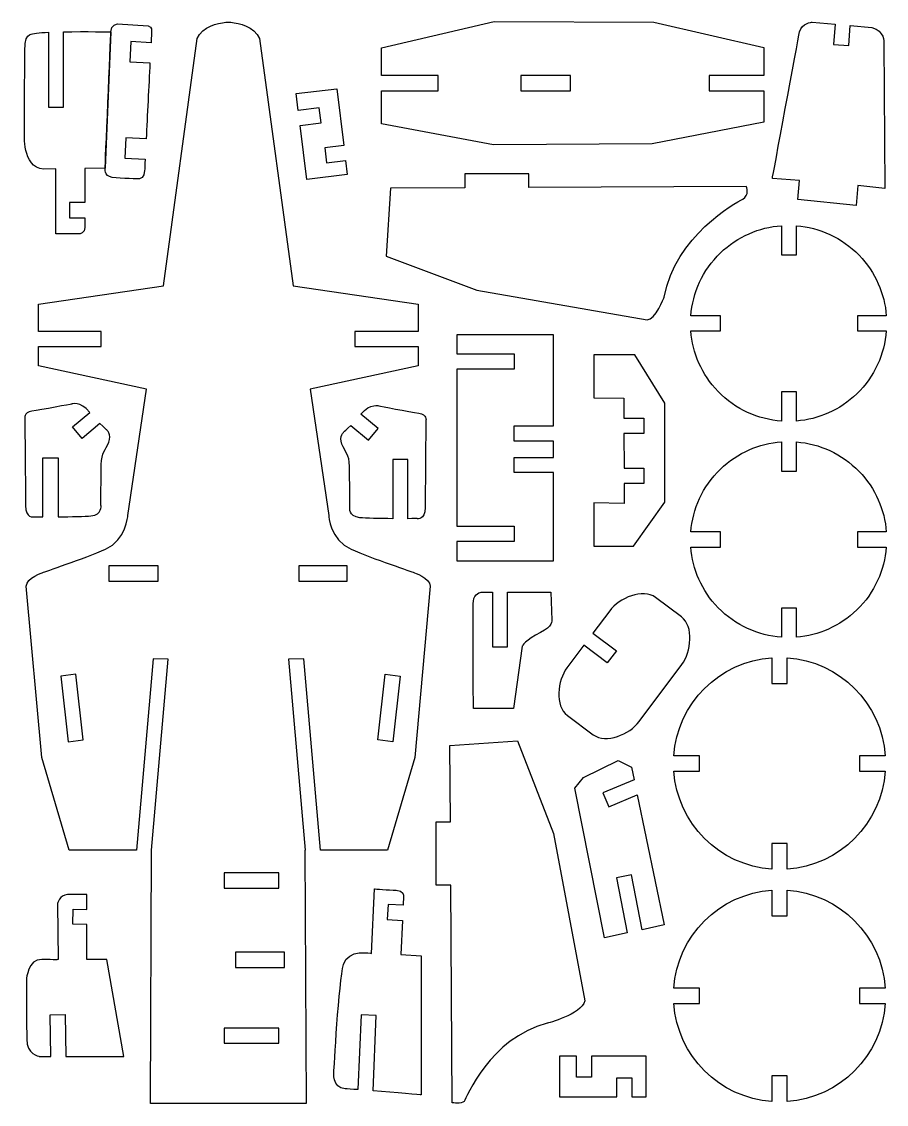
# Model space of a CAD drawing. Extents: x -8.2 to 5.6, y 4.6 to 13.1.
# Drawn here: x -1.09 to 5.64, y 4.67 to 13.09 of the extents above; entities that cross this region are included whole.
import ezdxf

# ---------------------------------------------------------------- set-up
doc = ezdxf.new("R2010")
doc.units = 0
doc.header["$MEASUREMENT"] = 0
doc.layers.add('CAPA_1', color=7, linetype='CONTINUOUS')

msp = doc.modelspace()

# ---------------------------------------------------------------- linework, layer by layer
at = {"layer": 'CAPA_1', "color": 1}
for points, knots in [([(-0.0831, 4.6755), (-0.0831, 4.6755), (0.5013, 4.6755), (0.5013, 4.6755), (0.5013, 4.6755), (0.5013, 4.6755), (0.5419, 4.6755), (0.5419, 4.6755), (0.5419, 4.6755), (0.5419, 4.6755), (1.1263, 4.6755), (1.1263, 4.6755), (1.1263, 4.6755), (1.1263, 4.6755), (1.118, 6.6484), (1.118, 6.6484), (1.118, 6.6484), (1.118, 6.6484), (1.1189, 6.6484), (1.1189, 6.6484), (1.1189, 6.6484), (1.1189, 6.6484), (0.9897, 8.1348), (0.9897, 8.1348), (0.9897, 8.1348), (0.9897, 8.1348), (1.108, 8.1376), (1.108, 8.1376), (1.108, 8.1376), (1.108, 8.1376), (1.2375, 6.6484), (1.2375, 6.6484), (1.2375, 6.6484), (1.2375, 6.6484), (1.7597, 6.6484), (1.7597, 6.6484), (1.7597, 6.6484), (1.7597, 6.6484), (1.9722, 7.3692), (1.9722, 7.3692), (1.9722, 7.3692), (1.9722, 7.3692), (2.093, 8.7025), (2.093, 8.7025), (2.093, 8.7025), (2.0909, 8.765), (1.9638, 8.8088), (1.9638, 8.8088), (1.9638, 8.8088), (1.9638, 8.8088), (1.6409, 8.9171), (1.4763, 8.9901), (1.4763, 8.9901), (1.3117, 9.063), (1.3034, 9.2505), (1.3034, 9.2505), (1.3034, 9.2505), (1.3034, 9.2505), (1.1576, 10.2359), (1.1576, 10.2359), (1.1576, 10.2359), (1.1576, 10.2359), (1.9972, 10.4171), (1.9972, 10.4171), (1.9972, 10.4171), (1.9972, 10.4171), (1.9972, 10.5662), (1.9972, 10.5662), (1.9972, 10.5662), (1.9972, 10.5662), (1.506, 10.5662), (1.506, 10.5662), (1.506, 10.5662), (1.506, 10.5662), (1.506, 10.6843), (1.506, 10.6843), (1.506, 10.6843), (1.506, 10.6843), (1.9972, 10.6843), (1.9972, 10.6843), (1.9972, 10.6843), (1.9972, 10.6843), (1.9972, 10.8963), (1.9972, 10.8963), (1.9972, 10.8963), (1.9972, 10.8963), (1.0263, 11.038), (1.0263, 11.038), (1.0263, 11.038), (1.0263, 11.038), (0.7638, 12.963), (0.7638, 12.963), (0.7638, 12.963), (0.7233, 13.059), (0.6049, 13.0837), (0.5419, 13.09), (0.5419, 13.09), (0.5419, 13.09), (0.5419, 13.0921), (0.5419, 13.0921), (0.5419, 13.0921), (0.5419, 13.0921), (0.5343, 13.0923), (0.5216, 13.0916), (0.5216, 13.0916), (0.5089, 13.0923), (0.5013, 13.0921), (0.5013, 13.0921), (0.5013, 13.0921), (0.5013, 13.0921), (0.5013, 13.09), (0.5013, 13.09), (0.5013, 13.09), (0.4383, 13.0837), (0.3199, 13.059), (0.2794, 12.963), (0.2794, 12.963), (0.2794, 12.963), (0.0169, 11.038), (0.0169, 11.038), (0.0169, 11.038), (0.0169, 11.038), (-0.9539, 10.8963), (-0.9539, 10.8963), (-0.9539, 10.8963), (-0.9539, 10.8963), (-0.9539, 10.6843), (-0.9539, 10.6843), (-0.9539, 10.6843), (-0.9539, 10.6843), (-0.4669, 10.6843), (-0.4669, 10.6843), (-0.4669, 10.6843), (-0.4669, 10.6843), (-0.4669, 10.5662), (-0.4669, 10.5662), (-0.4669, 10.5662), (-0.4669, 10.5662), (-0.9539, 10.5662), (-0.9539, 10.5662), (-0.9539, 10.5662), (-0.9539, 10.5662), (-0.9539, 10.4171), (-0.9539, 10.4171), (-0.9539, 10.4171), (-0.9539, 10.4171), (-0.1143, 10.2359), (-0.1143, 10.2359), (-0.1143, 10.2359), (-0.1143, 10.2359), (-0.2602, 9.2505), (-0.2602, 9.2505), (-0.2602, 9.2505), (-0.2602, 9.2505), (-0.2685, 9.063), (-0.4331, 8.9901), (-0.4331, 8.9901), (-0.5977, 8.9171), (-0.9206, 8.8088), (-0.9206, 8.8088), (-0.9206, 8.8088), (-0.9206, 8.8088), (-1.0477, 8.765), (-1.0498, 8.7025), (-1.0498, 8.7025), (-1.0498, 8.7025), (-0.9289, 7.3692), (-0.9289, 7.3692), (-0.9289, 7.3692), (-0.9289, 7.3692), (-0.7164, 6.6484), (-0.7164, 6.6484), (-0.7164, 6.6484), (-0.7164, 6.6484), (-0.1933, 6.6484), (-0.1933, 6.6484), (-0.1933, 6.6484), (-0.1933, 6.6484), (-0.0638, 8.1376), (-0.0638, 8.1376), (-0.0638, 8.1376), (-0.0638, 8.1376), (0.0545, 8.1348), (0.0545, 8.1348), (0.0545, 8.1348), (0.0545, 8.1348), (-0.0747, 6.6484), (-0.0747, 6.6484), (-0.0747, 6.6484), (-0.0747, 6.6484), (-0.0747, 6.6484), (-0.0747, 6.6484), (-0.0747, 6.6484), (-0.0747, 6.6484), (-0.0831, 4.6755), (-0.0831, 4.6755)], [0, 0, 0, 0, 0.020408, 0.020408, 0.020408, 0.020408, 0.040816, 0.040816, 0.040816, 0.040816, 0.061224, 0.061224, 0.061224, 0.061224, 0.081633, 0.081633, 0.081633, 0.081633, 0.102041, 0.102041, 0.102041, 0.102041, 0.122449, 0.122449, 0.122449, 0.122449, 0.142857, 0.142857, 0.142857, 0.142857, 0.163265, 0.163265, 0.163265, 0.163265, 0.183673, 0.183673, 0.183673, 0.183673, 0.204082, 0.204082, 0.204082, 0.204082, 0.22449, 0.22449, 0.22449, 0.22449, 0.244898, 0.244898, 0.244898, 0.244898, 0.265306, 0.265306, 0.265306, 0.265306, 0.285714, 0.285714, 0.285714, 0.285714, 0.306122, 0.306122, 0.306122, 0.306122, 0.326531, 0.326531, 0.326531, 0.326531, 0.346939, 0.346939, 0.346939, 0.346939, 0.367347, 0.367347, 0.367347, 0.367347, 0.387755, 0.387755, 0.387755, 0.387755, 0.408163, 0.408163, 0.408163, 0.408163, 0.428571, 0.428571, 0.428571, 0.428571, 0.44898, 0.44898, 0.44898, 0.44898, 0.469388, 0.469388, 0.469388, 0.469388, 0.489796, 0.489796, 0.489796, 0.489796, 0.510204, 0.510204, 0.510204, 0.510204, 0.530612, 0.530612, 0.530612, 0.530612, 0.55102, 0.55102, 0.55102, 0.55102, 0.571429, 0.571429, 0.571429, 0.571429, 0.591837, 0.591837, 0.591837, 0.591837, 0.612245, 0.612245, 0.612245, 0.612245, 0.632653, 0.632653, 0.632653, 0.632653, 0.653061, 0.653061, 0.653061, 0.653061, 0.673469, 0.673469, 0.673469, 0.673469, 0.693878, 0.693878, 0.693878, 0.693878, 0.714286, 0.714286, 0.714286, 0.714286, 0.734694, 0.734694, 0.734694, 0.734694, 0.755102, 0.755102, 0.755102, 0.755102, 0.77551, 0.77551, 0.77551, 0.77551, 0.795918, 0.795918, 0.795918, 0.795918, 0.816327, 0.816327, 0.816327, 0.816327, 0.836735, 0.836735, 0.836735, 0.836735, 0.857143, 0.857143, 0.857143, 0.857143, 0.877551, 0.877551, 0.877551, 0.877551, 0.897959, 0.897959, 0.897959, 0.897959, 0.918367, 0.918367, 0.918367, 0.918367, 0.938776, 0.938776, 0.938776, 0.938776, 0.959184, 0.959184, 0.959184, 0.959184, 0.979592, 0.979592, 0.979592, 0.979592, 1, 1, 1, 1]), ([(-0.1011, 13.0615), (-0.1011, 13.0615), (-0.3407, 13.0772), (-0.3407, 13.0772), (-0.3407, 13.0772), (-0.3407, 13.0772), (-0.3896, 13.0738), (-0.392, 13.0156), (-0.392, 13.0156), (-0.3944, 12.9573), (-0.4362, 11.9548), (-0.4362, 11.9548), (-0.4362, 11.9548), (-0.4362, 11.9548), (-0.4501, 11.8931), (-0.3806, 11.8827), (-0.3806, 11.8827), (-0.3112, 11.8723), (-0.1688, 11.8723), (-0.1688, 11.8723), (-0.1688, 11.8723), (-0.1688, 11.8723), (-0.1306, 11.8792), (-0.1289, 11.9365), (-0.1289, 11.9365), (-0.1286, 11.9454), (-0.1272, 11.9773), (-0.1249, 12.0249), (-0.1249, 12.0249), (-0.1249, 12.0249), (-0.2824, 12.0325), (-0.2824, 12.0325), (-0.2824, 12.0325), (-0.2824, 12.0325), (-0.2741, 12.1898), (-0.2741, 12.1898), (-0.2741, 12.1898), (-0.2741, 12.1898), (-0.1172, 12.1822), (-0.1172, 12.1822), (-0.1172, 12.1822), (-0.1084, 12.3596), (-0.0964, 12.5972), (-0.0875, 12.774), (-0.0875, 12.774), (-0.0875, 12.774), (-0.2448, 12.782), (-0.2448, 12.782), (-0.2448, 12.782), (-0.2448, 12.782), (-0.2368, 12.9393), (-0.2368, 12.9393), (-0.2368, 12.9393), (-0.2368, 12.9393), (-0.0796, 12.9313), (-0.0796, 12.9313), (-0.0796, 12.9313), (-0.0796, 12.9313), (-0.0751, 13.0199), (-0.0751, 13.0199), (-0.0751, 13.0199), (-0.0751, 13.0199), (-0.0699, 13.0546), (-0.1011, 13.0615)], [0, 0, 0, 0, 0.0625, 0.0625, 0.0625, 0.0625, 0.125, 0.125, 0.125, 0.125, 0.1875, 0.1875, 0.1875, 0.1875, 0.25, 0.25, 0.25, 0.25, 0.3125, 0.3125, 0.3125, 0.3125, 0.375, 0.375, 0.375, 0.375, 0.4375, 0.4375, 0.4375, 0.4375, 0.5, 0.5, 0.5, 0.5, 0.5625, 0.5625, 0.5625, 0.5625, 0.625, 0.625, 0.625, 0.625, 0.6875, 0.6875, 0.6875, 0.6875, 0.75, 0.75, 0.75, 0.75, 0.8125, 0.8125, 0.8125, 0.8125, 0.875, 0.875, 0.875, 0.875, 0.9375, 0.9375, 0.9375, 0.9375, 1, 1, 1, 1]), ([(1.7139, 12.8901), (1.7139, 12.8901), (1.7139, 12.6748), (1.7139, 12.6748), (1.7139, 12.6748), (1.7139, 12.6748), (2.155, 12.6748), (2.155, 12.6748), (2.155, 12.6748), (2.155, 12.6748), (2.155, 12.5567), (2.155, 12.5567), (2.155, 12.5567), (2.155, 12.5567), (1.7139, 12.5567), (1.7139, 12.5567), (1.7139, 12.5567), (1.7139, 12.5567), (1.7139, 12.2998), (1.7139, 12.2998), (1.7139, 12.2998), (1.7139, 12.2998), (2.5855, 12.1366), (2.5855, 12.1366), (2.5855, 12.1366), (2.5855, 12.1366), (3.8181, 12.1435), (3.8181, 12.1435), (3.8181, 12.1435), (3.8181, 12.1435), (4.6862, 12.3137), (4.6862, 12.3137), (4.6862, 12.3137), (4.6862, 12.3137), (4.6862, 12.5567), (4.6862, 12.5567), (4.6862, 12.5567), (4.6862, 12.5567), (4.2611, 12.5567), (4.2611, 12.5567), (4.2611, 12.5567), (4.2611, 12.5567), (4.2611, 12.6748), (4.2611, 12.6748), (4.2611, 12.6748), (4.2611, 12.6748), (4.6862, 12.6748), (4.6862, 12.6748), (4.6862, 12.6748), (4.6862, 12.6748), (4.6862, 12.8935), (4.6862, 12.8935), (4.6862, 12.8935), (4.6862, 12.8935), (3.832, 13.0914), (3.832, 13.0914), (3.832, 13.0914), (3.832, 13.0914), (2.5889, 13.0949), (2.5889, 13.0949), (2.5889, 13.0949), (2.5889, 13.0949), (1.7139, 12.8901), (1.7139, 12.8901)], [0, 0, 0, 0, 0.0625, 0.0625, 0.0625, 0.0625, 0.125, 0.125, 0.125, 0.125, 0.1875, 0.1875, 0.1875, 0.1875, 0.25, 0.25, 0.25, 0.25, 0.3125, 0.3125, 0.3125, 0.3125, 0.375, 0.375, 0.375, 0.375, 0.4375, 0.4375, 0.4375, 0.4375, 0.5, 0.5, 0.5, 0.5, 0.5625, 0.5625, 0.5625, 0.5625, 0.625, 0.625, 0.625, 0.625, 0.6875, 0.6875, 0.6875, 0.6875, 0.75, 0.75, 0.75, 0.75, 0.8125, 0.8125, 0.8125, 0.8125, 0.875, 0.875, 0.875, 0.875, 0.9375, 0.9375, 0.9375, 0.9375, 1, 1, 1, 1]), ([(5.526, 13.0502), (5.526, 13.0502), (5.359, 13.0646), (5.359, 13.0646), (5.359, 13.0646), (5.359, 13.0646), (5.3478, 12.9093), (5.3478, 12.9093), (5.3478, 12.9093), (5.3478, 12.9093), (5.23, 12.9178), (5.23, 12.9178), (5.23, 12.9178), (5.23, 12.9178), (5.2413, 13.0747), (5.2413, 13.0747), (5.2413, 13.0747), (5.2413, 13.0747), (5.0624, 13.0901), (5.0624, 13.0901), (5.0624, 13.0901), (5.0624, 13.0901), (4.98, 13.0849), (4.9652, 13.0146), (4.9652, 13.0146), (4.9504, 12.9443), (4.7534, 11.8748), (4.7534, 11.8748), (4.7534, 11.8748), (4.7534, 11.8748), (4.9652, 11.8575), (4.9652, 11.8575), (4.9652, 11.8575), (4.9652, 11.8575), (4.9513, 11.7099), (4.9513, 11.7099), (4.9513, 11.7099), (4.9513, 11.7099), (5.4062, 11.663), (5.4062, 11.663), (5.4062, 11.663), (5.4062, 11.663), (5.4183, 11.8193), (5.4183, 11.8193), (5.4183, 11.8193), (5.4183, 11.8193), (5.6284, 11.7967), (5.6284, 11.7967), (5.6284, 11.7967), (5.6284, 11.7967), (5.6197, 12.9321), (5.6197, 12.9321), (5.6197, 12.9321), (5.6197, 12.9321), (5.6284, 13.0242), (5.526, 13.0502)], [0, 0, 0, 0, 0.071429, 0.071429, 0.071429, 0.071429, 0.142857, 0.142857, 0.142857, 0.142857, 0.214286, 0.214286, 0.214286, 0.214286, 0.285714, 0.285714, 0.285714, 0.285714, 0.357143, 0.357143, 0.357143, 0.357143, 0.428571, 0.428571, 0.428571, 0.428571, 0.5, 0.5, 0.5, 0.5, 0.571429, 0.571429, 0.571429, 0.571429, 0.642857, 0.642857, 0.642857, 0.642857, 0.714286, 0.714286, 0.714286, 0.714286, 0.785714, 0.785714, 0.785714, 0.785714, 0.857143, 0.857143, 0.857143, 0.857143, 0.928571, 0.928571, 0.928571, 0.928571, 1, 1, 1, 1]), ([(-0.392, 13.0156), (-0.392, 13.0156), (-0.5864, 13.0191), (-0.7598, 13.0158), (-0.7598, 13.0158), (-0.7598, 13.0158), (-0.76, 12.4287), (-0.76, 12.4287), (-0.76, 12.4287), (-0.76, 12.4287), (-0.8781, 12.4288), (-0.8781, 12.4288), (-0.8781, 12.4288), (-0.8781, 12.4288), (-0.8779, 13.0122), (-0.8779, 13.0122), (-0.8779, 13.0122), (-0.9491, 13.0088), (-1.0042, 13.0033), (-1.0205, 12.9947), (-1.0205, 12.9947), (-1.0205, 12.9947), (-1.0539, 12.9821), (-1.0587, 12.9261), (-1.0587, 12.9261), (-1.0634, 12.8702), (-1.063, 12.2282), (-1.063, 12.2282), (-1.063, 12.2282), (-1.063, 12.2282), (-1.0856, 11.9626), (-0.9154, 11.947), (-0.9154, 11.947), (-0.9154, 11.947), (-0.8208, 11.9504), (-0.8208, 11.9504), (-0.8208, 11.9504), (-0.8208, 11.9504), (-0.8208, 11.4435), (-0.8208, 11.4435), (-0.8208, 11.4435), (-0.8208, 11.4435), (-0.6368, 11.4435), (-0.6368, 11.4435), (-0.6368, 11.4435), (-0.6368, 11.4435), (-0.5934, 11.4487), (-0.5934, 11.4921), (-0.5934, 11.4921), (-0.5934, 11.5018), (-0.5934, 11.5302), (-0.5936, 11.5684), (-0.5936, 11.5684), (-0.5936, 11.5684), (-0.7132, 11.5685), (-0.7132, 11.5685), (-0.7132, 11.5685), (-0.7132, 11.5685), (-0.7131, 11.6866), (-0.7131, 11.6866), (-0.7131, 11.6866), (-0.7131, 11.6866), (-0.594, 11.6865), (-0.594, 11.6865), (-0.594, 11.6865), (-0.5945, 11.8125), (-0.5951, 11.9522), (-0.5951, 11.9522), (-0.5951, 11.9522), (-0.5951, 11.9522), (-0.4362, 11.9548), (-0.4362, 11.9548), (-0.4362, 11.9548), (-0.4362, 11.9548), (-0.392, 13.0156), (-0.392, 13.0156)], [0, 0, 0, 0, 0.052632, 0.052632, 0.052632, 0.052632, 0.105263, 0.105263, 0.105263, 0.105263, 0.157895, 0.157895, 0.157895, 0.157895, 0.210526, 0.210526, 0.210526, 0.210526, 0.263158, 0.263158, 0.263158, 0.263158, 0.315789, 0.315789, 0.315789, 0.315789, 0.368421, 0.368421, 0.368421, 0.368421, 0.421053, 0.421053, 0.421053, 0.421053, 0.473684, 0.473684, 0.473684, 0.473684, 0.526316, 0.526316, 0.526316, 0.526316, 0.578947, 0.578947, 0.578947, 0.578947, 0.631579, 0.631579, 0.631579, 0.631579, 0.684211, 0.684211, 0.684211, 0.684211, 0.736842, 0.736842, 0.736842, 0.736842, 0.789474, 0.789474, 0.789474, 0.789474, 0.842105, 0.842105, 0.842105, 0.842105, 0.894737, 0.894737, 0.894737, 0.894737, 0.947368, 0.947368, 0.947368, 0.947368, 1, 1, 1, 1]), ([(2.7973, 12.6748), (2.7973, 12.6748), (3.1837, 12.6748), (3.1837, 12.6748), (3.1837, 12.6748), (3.1837, 12.6748), (3.1837, 12.5567), (3.1837, 12.5567), (3.1837, 12.5567), (3.1837, 12.5567), (2.7973, 12.5567), (2.7973, 12.5567), (2.7973, 12.5567), (2.7973, 12.5567), (2.7973, 12.6748), (2.7973, 12.6748)], [0, 0, 0, 0, 0.25, 0.25, 0.25, 0.25, 0.5, 0.5, 0.5, 0.5, 0.75, 0.75, 0.75, 0.75, 1, 1, 1, 1]), ([(1.0505, 12.5349), (1.0505, 12.5349), (1.0662, 12.4048), (1.0662, 12.4048), (1.0662, 12.4048), (1.0662, 12.4048), (1.2291, 12.4245), (1.2291, 12.4245), (1.2291, 12.4245), (1.2291, 12.4245), (1.2433, 12.3072), (1.2433, 12.3072), (1.2433, 12.3072), (1.2433, 12.3072), (1.0804, 12.2875), (1.0804, 12.2875), (1.0804, 12.2875), (1.0804, 12.2875), (1.1314, 11.8662), (1.1314, 11.8662), (1.1314, 11.8662), (1.1314, 11.8662), (1.4468, 11.9044), (1.4468, 11.9044), (1.4468, 11.9044), (1.4468, 11.9044), (1.4335, 12.0147), (1.4335, 12.0147), (1.4335, 12.0147), (1.4335, 12.0147), (1.2861, 11.9968), (1.2861, 11.9968), (1.2861, 11.9968), (1.2861, 11.9968), (1.2719, 12.1141), (1.2719, 12.1141), (1.2719, 12.1141), (1.2719, 12.1141), (1.4193, 12.1319), (1.4193, 12.1319), (1.4193, 12.1319), (1.4193, 12.1319), (1.3659, 12.5731), (1.3659, 12.5731), (1.3659, 12.5731), (1.3659, 12.5731), (1.0505, 12.5349), (1.0505, 12.5349)], [0, 0, 0, 0, 0.083333, 0.083333, 0.083333, 0.083333, 0.166667, 0.166667, 0.166667, 0.166667, 0.25, 0.25, 0.25, 0.25, 0.333333, 0.333333, 0.333333, 0.333333, 0.416667, 0.416667, 0.416667, 0.416667, 0.5, 0.5, 0.5, 0.5, 0.583333, 0.583333, 0.583333, 0.583333, 0.666667, 0.666667, 0.666667, 0.666667, 0.75, 0.75, 0.75, 0.75, 0.833333, 0.833333, 0.833333, 0.833333, 0.916667, 0.916667, 0.916667, 0.916667, 1, 1, 1, 1]), ([(1.7834, 11.798), (1.7834, 11.798), (2.3622, 11.8009), (2.3622, 11.8009), (2.3622, 11.8009), (2.3622, 11.8009), (2.3622, 11.9109), (2.3622, 11.9109), (2.3622, 11.9109), (2.3622, 11.9109), (2.8598, 11.9109), (2.8598, 11.9109), (2.8598, 11.9109), (2.8598, 11.9109), (2.8598, 11.8034), (2.8598, 11.8034), (2.8598, 11.8034), (2.8598, 11.8034), (4.5507, 11.8119), (4.5507, 11.8119), (4.5507, 11.8119), (4.5507, 11.8119), (4.5785, 11.7425), (4.5229, 11.7147), (4.5229, 11.7147), (4.4674, 11.6869), (3.9986, 11.4265), (3.9118, 10.9508), (3.9118, 10.9508), (3.9118, 10.9508), (3.8424, 10.7737), (3.7799, 10.7737), (3.7799, 10.7737), (3.7799, 10.7737), (2.4535, 11.0064), (2.4535, 11.0064), (2.4535, 11.0064), (2.4535, 11.0064), (1.7486, 11.2703), (1.7486, 11.2703), (1.7486, 11.2703), (1.7486, 11.2703), (1.7834, 11.798), (1.7834, 11.798)], [0, 0, 0, 0, 0.090909, 0.090909, 0.090909, 0.090909, 0.181818, 0.181818, 0.181818, 0.181818, 0.272727, 0.272727, 0.272727, 0.272727, 0.363636, 0.363636, 0.363636, 0.363636, 0.454545, 0.454545, 0.454545, 0.454545, 0.545455, 0.545455, 0.545455, 0.545455, 0.636364, 0.636364, 0.636364, 0.636364, 0.727273, 0.727273, 0.727273, 0.727273, 0.818182, 0.818182, 0.818182, 0.818182, 0.909091, 0.909091, 0.909091, 0.909091, 1, 1, 1, 1]), ([(5.41, 10.1991), (5.5491, 10.3339), (5.6258, 10.5088), (5.6397, 10.6878), (5.6397, 10.6878), (5.6397, 10.6878), (5.4154, 10.6879), (5.4154, 10.6879), (5.4154, 10.6879), (5.4154, 10.6879), (5.4154, 10.806), (5.4154, 10.806), (5.4154, 10.806), (5.4154, 10.806), (5.6397, 10.8059), (5.6397, 10.8059), (5.6397, 10.8059), (5.6265, 10.9769), (5.5559, 11.1445), (5.4272, 11.2773), (5.4272, 11.2773), (5.2931, 11.4158), (5.1193, 11.4924), (4.9413, 11.5068), (4.9413, 11.5068), (4.9413, 11.5068), (4.9414, 11.2801), (4.9414, 11.2801), (4.9414, 11.2801), (4.9414, 11.2801), (4.8233, 11.28), (4.8233, 11.28), (4.8233, 11.28), (4.8233, 11.28), (4.8231, 11.5072), (4.8231, 11.5072), (4.8231, 11.5072), (4.6512, 11.4946), (4.4825, 11.4239), (4.349, 11.2946), (4.349, 11.2946), (4.2099, 11.1598), (4.1332, 10.9849), (4.1193, 10.8059), (4.1193, 10.8059), (4.1193, 10.8059), (4.3489, 10.806), (4.3489, 10.806), (4.3489, 10.806), (4.3489, 10.806), (4.349, 10.6879), (4.349, 10.6879), (4.349, 10.6879), (4.349, 10.6879), (4.1193, 10.6878), (4.1193, 10.6878), (4.1193, 10.6878), (4.1325, 10.5168), (4.2031, 10.3492), (4.3318, 10.2164), (4.3318, 10.2164), (4.4672, 10.0765), (4.6432, 9.9998), (4.8232, 9.9865), (4.8232, 9.9865), (4.8232, 9.9865), (4.8233, 10.2137), (4.8233, 10.2137), (4.8233, 10.2137), (4.8233, 10.2137), (4.9414, 10.2136), (4.9414, 10.2136), (4.9414, 10.2136), (4.9414, 10.2136), (4.9413, 9.9868), (4.9413, 9.9868), (4.9413, 9.9868), (5.1113, 10.0006), (5.2779, 10.0712), (5.41, 10.1991)], [0, 0, 0, 0, 0.05, 0.05, 0.05, 0.05, 0.1, 0.1, 0.1, 0.1, 0.15, 0.15, 0.15, 0.15, 0.2, 0.2, 0.2, 0.2, 0.25, 0.25, 0.25, 0.25, 0.3, 0.3, 0.3, 0.3, 0.35, 0.35, 0.35, 0.35, 0.4, 0.4, 0.4, 0.4, 0.45, 0.45, 0.45, 0.45, 0.5, 0.5, 0.5, 0.5, 0.55, 0.55, 0.55, 0.55, 0.6, 0.6, 0.6, 0.6, 0.65, 0.65, 0.65, 0.65, 0.7, 0.7, 0.7, 0.7, 0.75, 0.75, 0.75, 0.75, 0.8, 0.8, 0.8, 0.8, 0.85, 0.85, 0.85, 0.85, 0.9, 0.9, 0.9, 0.9, 0.95, 0.95, 0.95, 0.95, 1, 1, 1, 1]), ([(2.2982, 10.6571), (2.2982, 10.6571), (3.0517, 10.6571), (3.0517, 10.6571), (3.0517, 10.6571), (3.0517, 10.6571), (3.0517, 9.9496), (3.0517, 9.9496), (3.0517, 9.9496), (3.0517, 9.9496), (2.7439, 9.9496), (2.7439, 9.9496), (2.7439, 9.9496), (2.7439, 9.9496), (2.7439, 9.8315), (2.7439, 9.8315), (2.7439, 9.8315), (2.7439, 9.8315), (3.0517, 9.8315), (3.0517, 9.8315), (3.0517, 9.8315), (3.0517, 9.8315), (3.0517, 9.704), (3.0517, 9.704), (3.0517, 9.704), (3.0517, 9.704), (2.7439, 9.704), (2.7439, 9.704), (2.7439, 9.704), (2.7439, 9.704), (2.7439, 9.5859), (2.7439, 9.5859), (2.7439, 9.5859), (2.7439, 9.5859), (3.0517, 9.5859), (3.0517, 9.5859), (3.0517, 9.5859), (3.0517, 9.5859), (3.0517, 8.9001), (3.0517, 8.9001), (3.0517, 8.9001), (3.0517, 8.9001), (2.2982, 8.9001), (2.2982, 8.9001), (2.2982, 8.9001), (2.2982, 8.9001), (2.2982, 9.0503), (2.2982, 9.0503), (2.2982, 9.0503), (2.2982, 9.0503), (2.7439, 9.0503), (2.7439, 9.0503), (2.7439, 9.0503), (2.7439, 9.0503), (2.7439, 9.1684), (2.7439, 9.1684), (2.7439, 9.1684), (2.7439, 9.1684), (2.2982, 9.1684), (2.2982, 9.1684), (2.2982, 9.1684), (2.2982, 9.1684), (2.2982, 10.3905), (2.2982, 10.3905), (2.2982, 10.3905), (2.2982, 10.3905), (2.7439, 10.3905), (2.7439, 10.3905), (2.7439, 10.3905), (2.7439, 10.3905), (2.7439, 10.5086), (2.7439, 10.5086), (2.7439, 10.5086), (2.7439, 10.5086), (2.2982, 10.5086), (2.2982, 10.5086), (2.2982, 10.5086), (2.2982, 10.5086), (2.2982, 10.6571), (2.2982, 10.6571)], [0, 0, 0, 0, 0.05, 0.05, 0.05, 0.05, 0.1, 0.1, 0.1, 0.1, 0.15, 0.15, 0.15, 0.15, 0.2, 0.2, 0.2, 0.2, 0.25, 0.25, 0.25, 0.25, 0.3, 0.3, 0.3, 0.3, 0.35, 0.35, 0.35, 0.35, 0.4, 0.4, 0.4, 0.4, 0.45, 0.45, 0.45, 0.45, 0.5, 0.5, 0.5, 0.5, 0.55, 0.55, 0.55, 0.55, 0.6, 0.6, 0.6, 0.6, 0.65, 0.65, 0.65, 0.65, 0.7, 0.7, 0.7, 0.7, 0.75, 0.75, 0.75, 0.75, 0.8, 0.8, 0.8, 0.8, 0.85, 0.85, 0.85, 0.85, 0.9, 0.9, 0.9, 0.9, 0.95, 0.95, 0.95, 0.95, 1, 1, 1, 1]), ([(3.3645, 10.502), (3.3645, 10.502), (3.6839, 10.502), (3.6839, 10.502), (3.6839, 10.502), (3.6839, 10.502), (3.9166, 10.127), (3.9166, 10.127), (3.9166, 10.127), (3.9166, 10.127), (3.9166, 9.3562), (3.9166, 9.3562), (3.9166, 9.3562), (3.9166, 9.3562), (3.6735, 9.0124), (3.6735, 9.0124), (3.6735, 9.0124), (3.6735, 9.0124), (3.3645, 9.0124), (3.3645, 9.0124), (3.3645, 9.0124), (3.3645, 9.0124), (3.3645, 9.3492), (3.3645, 9.3492), (3.3645, 9.3492), (3.3645, 9.3492), (3.6006, 9.3457), (3.6006, 9.3457), (3.6006, 9.3457), (3.6006, 9.3457), (3.5999, 9.5011), (3.5999, 9.5011), (3.5999, 9.5011), (3.5999, 9.5011), (3.7543, 9.5011), (3.7543, 9.5011), (3.7543, 9.5011), (3.7543, 9.5011), (3.7543, 9.6192), (3.7543, 9.6192), (3.7543, 9.6192), (3.7543, 9.6192), (3.5994, 9.6192), (3.5994, 9.6192), (3.5994, 9.6192), (3.5994, 9.6192), (3.5983, 9.8911), (3.5983, 9.8911), (3.5983, 9.8911), (3.5983, 9.8911), (3.7543, 9.8911), (3.7543, 9.8911), (3.7543, 9.8911), (3.7543, 9.8911), (3.7543, 10.0092), (3.7543, 10.0092), (3.7543, 10.0092), (3.7543, 10.0092), (3.5978, 10.0092), (3.5978, 10.0092), (3.5978, 10.0092), (3.5978, 10.0092), (3.5971, 10.1652), (3.5971, 10.1652), (3.5971, 10.1652), (3.5971, 10.1652), (3.3645, 10.1687), (3.3645, 10.1687), (3.3645, 10.1687), (3.3645, 10.1687), (3.3645, 10.502), (3.3645, 10.502)], [0, 0, 0, 0, 0.055556, 0.055556, 0.055556, 0.055556, 0.111111, 0.111111, 0.111111, 0.111111, 0.166667, 0.166667, 0.166667, 0.166667, 0.222222, 0.222222, 0.222222, 0.222222, 0.277778, 0.277778, 0.277778, 0.277778, 0.333333, 0.333333, 0.333333, 0.333333, 0.388889, 0.388889, 0.388889, 0.388889, 0.444444, 0.444444, 0.444444, 0.444444, 0.5, 0.5, 0.5, 0.5, 0.555556, 0.555556, 0.555556, 0.555556, 0.611111, 0.611111, 0.611111, 0.611111, 0.666667, 0.666667, 0.666667, 0.666667, 0.722222, 0.722222, 0.722222, 0.722222, 0.777778, 0.777778, 0.777778, 0.777778, 0.833333, 0.833333, 0.833333, 0.833333, 0.888889, 0.888889, 0.888889, 0.888889, 0.944444, 0.944444, 0.944444, 0.944444, 1, 1, 1, 1]), ([(-1.0609, 10.0059), (-1.0609, 10.0059), (-1.0747, 10.0528), (-1.0053, 10.0632), (-1.0053, 10.0632), (-0.9359, 10.0736), (-0.698, 10.1188), (-0.698, 10.1188), (-0.698, 10.1188), (-0.698, 10.1188), (-0.6308, 10.1455), (-0.5556, 10.0545), (-0.5556, 10.0545), (-0.5556, 10.0545), (-0.6907, 9.9429), (-0.6907, 9.9429), (-0.6907, 9.9429), (-0.6907, 9.9429), (-0.6154, 9.8518), (-0.6154, 9.8518), (-0.6154, 9.8518), (-0.6154, 9.8518), (-0.4764, 9.9666), (-0.4764, 9.9666), (-0.4764, 9.9666), (-0.4449, 9.9348), (-0.4254, 9.9191), (-0.4254, 9.9191), (-0.4254, 9.9191), (-0.4254, 9.9191), (-0.3838, 9.8844), (-0.4081, 9.8219), (-0.4081, 9.8219), (-0.4324, 9.7594), (-0.4654, 9.742), (-0.4671, 9.6483), (-0.4671, 9.6483), (-0.4688, 9.5545), (-0.4688, 9.3289), (-0.4688, 9.3289), (-0.4688, 9.3289), (-0.4688, 9.3289), (-0.4567, 9.2594), (-0.547, 9.249), (-0.547, 9.249), (-0.592, 9.2438), (-0.7029, 9.2421), (-0.8029, 9.2416), (-0.8029, 9.2416), (-0.8029, 9.2416), (-0.8029, 9.7008), (-0.8029, 9.7008), (-0.8029, 9.7008), (-0.8029, 9.7008), (-0.921, 9.7008), (-0.921, 9.7008), (-0.921, 9.7008), (-0.921, 9.7008), (-0.921, 9.2416), (-0.921, 9.2416), (-0.921, 9.2416), (-0.9643, 9.2418), (-0.9931, 9.242), (-0.9931, 9.242), (-0.9931, 9.242), (-0.9931, 9.242), (-1.0556, 9.2264), (-1.0556, 9.3289), (-1.0556, 9.3289), (-1.0556, 9.4313), (-1.0609, 10.0059), (-1.0609, 10.0059)], [0, 0, 0, 0, 0.055556, 0.055556, 0.055556, 0.055556, 0.111111, 0.111111, 0.111111, 0.111111, 0.166667, 0.166667, 0.166667, 0.166667, 0.222222, 0.222222, 0.222222, 0.222222, 0.277778, 0.277778, 0.277778, 0.277778, 0.333333, 0.333333, 0.333333, 0.333333, 0.388889, 0.388889, 0.388889, 0.388889, 0.444444, 0.444444, 0.444444, 0.444444, 0.5, 0.5, 0.5, 0.5, 0.555556, 0.555556, 0.555556, 0.555556, 0.611111, 0.611111, 0.611111, 0.611111, 0.666667, 0.666667, 0.666667, 0.666667, 0.722222, 0.722222, 0.722222, 0.722222, 0.777778, 0.777778, 0.777778, 0.777778, 0.833333, 0.833333, 0.833333, 0.833333, 0.888889, 0.888889, 0.888889, 0.888889, 0.944444, 0.944444, 0.944444, 0.944444, 1, 1, 1, 1]), ([(2.0583, 9.9914), (2.0583, 9.9914), (2.0722, 10.0383), (2.0027, 10.0487), (2.0027, 10.0487), (1.9333, 10.0591), (1.6954, 10.1043), (1.6954, 10.1043), (1.6954, 10.1043), (1.6954, 10.1043), (1.6282, 10.131), (1.553, 10.0399), (1.553, 10.0399), (1.553, 10.0399), (1.6881, 9.9283), (1.6881, 9.9283), (1.6881, 9.9283), (1.6881, 9.9283), (1.6129, 9.8373), (1.6129, 9.8373), (1.6129, 9.8373), (1.6129, 9.8373), (1.4739, 9.9521), (1.4739, 9.9521), (1.4739, 9.9521), (1.4423, 9.9203), (1.4229, 9.9046), (1.4229, 9.9046), (1.4229, 9.9046), (1.4229, 9.9046), (1.3812, 9.8699), (1.4055, 9.8074), (1.4055, 9.8074), (1.4298, 9.7449), (1.4628, 9.7275), (1.4645, 9.6338), (1.4645, 9.6338), (1.4663, 9.54), (1.4663, 9.3143), (1.4663, 9.3143), (1.4663, 9.3143), (1.4663, 9.3143), (1.4541, 9.2449), (1.5444, 9.2345), (1.5444, 9.2345), (1.5894, 9.2293), (1.7004, 9.2275), (1.8004, 9.2271), (1.8004, 9.2271), (1.8004, 9.2271), (1.8004, 9.6863), (1.8004, 9.6863), (1.8004, 9.6863), (1.8004, 9.6863), (1.9185, 9.6863), (1.9185, 9.6863), (1.9185, 9.6863), (1.9185, 9.6863), (1.9185, 9.2271), (1.9185, 9.2271), (1.9185, 9.2271), (1.9618, 9.2272), (1.9906, 9.2275), (1.9906, 9.2275), (1.9906, 9.2275), (1.9906, 9.2275), (2.0531, 9.2119), (2.0531, 9.3143), (2.0531, 9.3143), (2.0531, 9.4168), (2.0583, 9.9914), (2.0583, 9.9914)], [0, 0, 0, 0, 0.055556, 0.055556, 0.055556, 0.055556, 0.111111, 0.111111, 0.111111, 0.111111, 0.166667, 0.166667, 0.166667, 0.166667, 0.222222, 0.222222, 0.222222, 0.222222, 0.277778, 0.277778, 0.277778, 0.277778, 0.333333, 0.333333, 0.333333, 0.333333, 0.388889, 0.388889, 0.388889, 0.388889, 0.444444, 0.444444, 0.444444, 0.444444, 0.5, 0.5, 0.5, 0.5, 0.555556, 0.555556, 0.555556, 0.555556, 0.611111, 0.611111, 0.611111, 0.611111, 0.666667, 0.666667, 0.666667, 0.666667, 0.722222, 0.722222, 0.722222, 0.722222, 0.777778, 0.777778, 0.777778, 0.777778, 0.833333, 0.833333, 0.833333, 0.833333, 0.888889, 0.888889, 0.888889, 0.888889, 0.944444, 0.944444, 0.944444, 0.944444, 1, 1, 1, 1]), ([(5.41, 8.517), (5.5491, 8.6517), (5.6258, 8.8266), (5.6397, 9.0056), (5.6397, 9.0056), (5.6397, 9.0056), (5.4154, 9.0058), (5.4154, 9.0058), (5.4154, 9.0058), (5.4154, 9.0058), (5.4154, 9.1239), (5.4154, 9.1239), (5.4154, 9.1239), (5.4154, 9.1239), (5.6397, 9.1238), (5.6397, 9.1238), (5.6397, 9.1238), (5.6265, 9.2948), (5.5559, 9.4623), (5.4272, 9.5952), (5.4272, 9.5952), (5.2931, 9.7336), (5.1193, 9.8102), (4.9413, 9.8246), (4.9413, 9.8246), (4.9413, 9.8246), (4.9414, 9.5979), (4.9414, 9.5979), (4.9414, 9.5979), (4.9414, 9.5979), (4.8233, 9.5979), (4.8233, 9.5979), (4.8233, 9.5979), (4.8233, 9.5979), (4.8231, 9.8251), (4.8231, 9.8251), (4.8231, 9.8251), (4.6512, 9.8124), (4.4825, 9.7417), (4.349, 9.6124), (4.349, 9.6124), (4.2099, 9.4776), (4.1332, 9.3028), (4.1193, 9.1238), (4.1193, 9.1238), (4.1193, 9.1238), (4.3489, 9.1239), (4.3489, 9.1239), (4.3489, 9.1239), (4.3489, 9.1239), (4.349, 9.0058), (4.349, 9.0058), (4.349, 9.0058), (4.349, 9.0058), (4.1193, 9.0056), (4.1193, 9.0056), (4.1193, 9.0056), (4.1325, 8.8346), (4.2031, 8.667), (4.3318, 8.5342), (4.3318, 8.5342), (4.4672, 8.3944), (4.6432, 8.3176), (4.8232, 8.3043), (4.8232, 8.3043), (4.8232, 8.3043), (4.8233, 8.5315), (4.8233, 8.5315), (4.8233, 8.5315), (4.8233, 8.5315), (4.9414, 8.5314), (4.9414, 8.5314), (4.9414, 8.5314), (4.9414, 8.5314), (4.9413, 8.3047), (4.9413, 8.3047), (4.9413, 8.3047), (5.1113, 8.3184), (5.2779, 8.389), (5.41, 8.517)], [0, 0, 0, 0, 0.05, 0.05, 0.05, 0.05, 0.1, 0.1, 0.1, 0.1, 0.15, 0.15, 0.15, 0.15, 0.2, 0.2, 0.2, 0.2, 0.25, 0.25, 0.25, 0.25, 0.3, 0.3, 0.3, 0.3, 0.35, 0.35, 0.35, 0.35, 0.4, 0.4, 0.4, 0.4, 0.45, 0.45, 0.45, 0.45, 0.5, 0.5, 0.5, 0.5, 0.55, 0.55, 0.55, 0.55, 0.6, 0.6, 0.6, 0.6, 0.65, 0.65, 0.65, 0.65, 0.7, 0.7, 0.7, 0.7, 0.75, 0.75, 0.75, 0.75, 0.8, 0.8, 0.8, 0.8, 0.85, 0.85, 0.85, 0.85, 0.9, 0.9, 0.9, 0.9, 0.95, 0.95, 0.95, 0.95, 1, 1, 1, 1]), ([(-0.407, 8.8593), (-0.407, 8.8593), (-0.0247, 8.8593), (-0.0247, 8.8593), (-0.0247, 8.8593), (-0.0247, 8.8593), (-0.0247, 8.7412), (-0.0247, 8.7412), (-0.0247, 8.7412), (-0.0247, 8.7412), (-0.407, 8.7412), (-0.407, 8.7412), (-0.407, 8.7412), (-0.407, 8.7412), (-0.407, 8.8593), (-0.407, 8.8593)], [0, 0, 0, 0, 0.25, 0.25, 0.25, 0.25, 0.5, 0.5, 0.5, 0.5, 0.75, 0.75, 0.75, 0.75, 1, 1, 1, 1]), ([(1.0701, 8.8593), (1.0701, 8.8593), (1.4461, 8.8593), (1.4461, 8.8593), (1.4461, 8.8593), (1.4461, 8.8593), (1.4461, 8.7412), (1.4461, 8.7412), (1.4461, 8.7412), (1.4461, 8.7412), (1.0701, 8.7412), (1.0701, 8.7412), (1.0701, 8.7412), (1.0701, 8.7412), (1.0701, 8.8593), (1.0701, 8.8593)], [0, 0, 0, 0, 0.25, 0.25, 0.25, 0.25, 0.5, 0.5, 0.5, 0.5, 0.75, 0.75, 0.75, 0.75, 1, 1, 1, 1]), ([(3.1558, 8.0667), (3.1558, 8.0667), (3.2865, 8.2416), (3.2865, 8.2416), (3.2865, 8.2416), (3.2865, 8.2416), (3.4691, 8.1051), (3.4691, 8.1051), (3.4691, 8.1051), (3.4691, 8.1051), (3.5398, 8.1997), (3.5398, 8.1997), (3.5398, 8.1997), (3.5398, 8.1997), (3.3573, 8.3362), (3.3573, 8.3362), (3.3573, 8.3362), (3.3573, 8.3362), (3.488, 8.5111), (3.488, 8.5111), (3.488, 8.5111), (3.5619, 8.61), (3.7457, 8.6871), (3.8445, 8.6133), (3.8445, 8.6133), (3.8445, 8.6133), (4.0457, 8.4629), (4.0457, 8.4629), (4.0457, 8.4629), (4.1445, 8.3891), (4.1225, 8.1909), (4.0487, 8.092), (4.0487, 8.092), (4.0487, 8.092), (3.7165, 7.6476), (3.7165, 7.6476), (3.7165, 7.6476), (3.6427, 7.5488), (3.4589, 7.4716), (3.36, 7.5455), (3.36, 7.5455), (3.36, 7.5455), (3.1588, 7.6958), (3.1588, 7.6958), (3.1588, 7.6958), (3.06, 7.7697), (3.0819, 7.9678), (3.1558, 8.0667)], [0, 0, 0, 0, 0.083333, 0.083333, 0.083333, 0.083333, 0.166667, 0.166667, 0.166667, 0.166667, 0.25, 0.25, 0.25, 0.25, 0.333333, 0.333333, 0.333333, 0.333333, 0.416667, 0.416667, 0.416667, 0.416667, 0.5, 0.5, 0.5, 0.5, 0.583333, 0.583333, 0.583333, 0.583333, 0.666667, 0.666667, 0.666667, 0.666667, 0.75, 0.75, 0.75, 0.75, 0.833333, 0.833333, 0.833333, 0.833333, 0.916667, 0.916667, 0.916667, 0.916667, 1, 1, 1, 1]), ([(3.0303, 8.6556), (3.0303, 8.6556), (2.6944, 8.6556), (2.6944, 8.6556), (2.6944, 8.6556), (2.6944, 8.6556), (2.6944, 8.2291), (2.6944, 8.2291), (2.6944, 8.2291), (2.6944, 8.2291), (2.5763, 8.2291), (2.5763, 8.2291), (2.5763, 8.2291), (2.5763, 8.2291), (2.5763, 8.6556), (2.5763, 8.6556), (2.5763, 8.6556), (2.5763, 8.6556), (2.4903, 8.6556), (2.4903, 8.6556), (2.4903, 8.6556), (2.4903, 8.6556), (2.4313, 8.6435), (2.4278, 8.5862), (2.4278, 8.5862), (2.4244, 8.5289), (2.4278, 7.7511), (2.4278, 7.7511), (2.4278, 7.7511), (2.4278, 7.7511), (2.7403, 7.7511), (2.7403, 7.7511), (2.7403, 7.7511), (2.7403, 7.7511), (2.808, 8.2355), (2.808, 8.2355), (2.808, 8.2355), (2.808, 8.2355), (2.8306, 8.2841), (2.9504, 8.3414), (2.9504, 8.3414), (3.0467, 8.3865), (3.0385, 8.4369), (3.0385, 8.4369), (3.0385, 8.4369), (3.0385, 8.4369), (3.0303, 8.6556), (3.0303, 8.6556)], [0, 0, 0, 0, 0.083333, 0.083333, 0.083333, 0.083333, 0.166667, 0.166667, 0.166667, 0.166667, 0.25, 0.25, 0.25, 0.25, 0.333333, 0.333333, 0.333333, 0.333333, 0.416667, 0.416667, 0.416667, 0.416667, 0.5, 0.5, 0.5, 0.5, 0.583333, 0.583333, 0.583333, 0.583333, 0.666667, 0.666667, 0.666667, 0.666667, 0.75, 0.75, 0.75, 0.75, 0.833333, 0.833333, 0.833333, 0.833333, 0.916667, 0.916667, 0.916667, 0.916667, 1, 1, 1, 1]), ([(4.8681, 6.4993), (5.2767, 6.5282), (5.603, 6.8547), (5.6319, 7.2633), (5.6319, 7.2633), (5.6319, 7.2633), (5.4322, 7.2633), (5.4322, 7.2633), (5.4322, 7.2633), (5.4322, 7.2633), (5.4322, 7.3814), (5.4322, 7.3814), (5.4322, 7.3814), (5.4322, 7.3814), (5.6319, 7.3814), (5.6319, 7.3814), (5.6319, 7.3814), (5.6029, 7.7899), (5.2766, 8.1162), (4.8681, 8.1451), (4.8681, 8.1451), (4.8681, 8.1451), (4.8681, 7.9456), (4.8681, 7.9456), (4.8681, 7.9456), (4.8681, 7.9456), (4.75, 7.9456), (4.75, 7.9456), (4.75, 7.9456), (4.75, 7.9456), (4.75, 8.1451), (4.75, 8.1451), (4.75, 8.1451), (4.3414, 8.1162), (4.0151, 7.7899), (3.9861, 7.3814), (3.9861, 7.3814), (3.9861, 7.3814), (4.1858, 7.3814), (4.1858, 7.3814), (4.1858, 7.3814), (4.1858, 7.3814), (4.1858, 7.2633), (4.1858, 7.2633), (4.1858, 7.2633), (4.1858, 7.2633), (3.9861, 7.2633), (3.9861, 7.2633), (3.9861, 7.2633), (4.015, 6.8547), (4.3414, 6.5282), (4.75, 6.4993), (4.75, 6.4993), (4.75, 6.4993), (4.75, 6.6991), (4.75, 6.6991), (4.75, 6.6991), (4.75, 6.6991), (4.8681, 6.6991), (4.8681, 6.6991), (4.8681, 6.6991), (4.8681, 6.6991), (4.8681, 6.4993), (4.8681, 6.4993)], [0, 0, 0, 0, 0.0625, 0.0625, 0.0625, 0.0625, 0.125, 0.125, 0.125, 0.125, 0.1875, 0.1875, 0.1875, 0.1875, 0.25, 0.25, 0.25, 0.25, 0.3125, 0.3125, 0.3125, 0.3125, 0.375, 0.375, 0.375, 0.375, 0.4375, 0.4375, 0.4375, 0.4375, 0.5, 0.5, 0.5, 0.5, 0.5625, 0.5625, 0.5625, 0.5625, 0.625, 0.625, 0.625, 0.625, 0.6875, 0.6875, 0.6875, 0.6875, 0.75, 0.75, 0.75, 0.75, 0.8125, 0.8125, 0.8125, 0.8125, 0.875, 0.875, 0.875, 0.875, 0.9375, 0.9375, 0.9375, 0.9375, 1, 1, 1, 1]), ([(-0.7245, 7.4907), (-0.7245, 7.4907), (-0.7811, 8.0025), (-0.7811, 8.0025), (-0.7811, 8.0025), (-0.7811, 8.0025), (-0.6638, 8.0169), (-0.6638, 8.0169), (-0.6638, 8.0169), (-0.6638, 8.0169), (-0.6073, 7.5051), (-0.6073, 7.5051), (-0.6073, 7.5051), (-0.6073, 7.5051), (-0.7245, 7.4907), (-0.7245, 7.4907)], [0, 0, 0, 0, 0.25, 0.25, 0.25, 0.25, 0.5, 0.5, 0.5, 0.5, 0.75, 0.75, 0.75, 0.75, 1, 1, 1, 1]), ([(1.8015, 7.4907), (1.8015, 7.4907), (1.858, 8.0025), (1.858, 8.0025), (1.858, 8.0025), (1.858, 8.0025), (1.7408, 8.0169), (1.7408, 8.0169), (1.7408, 8.0169), (1.7408, 8.0169), (1.6843, 7.5051), (1.6843, 7.5051), (1.6843, 7.5051), (1.6843, 7.5051), (1.8015, 7.4907), (1.8015, 7.4907)], [0, 0, 0, 0, 0.25, 0.25, 0.25, 0.25, 0.5, 0.5, 0.5, 0.5, 0.75, 0.75, 0.75, 0.75, 1, 1, 1, 1]), ([(2.2458, 7.4628), (2.2458, 7.4628), (2.2496, 6.8691), (2.2496, 6.8691), (2.2496, 6.8691), (2.2496, 6.8691), (2.1382, 6.8691), (2.1382, 6.8691), (2.1382, 6.8691), (2.1382, 6.8691), (2.1382, 6.376), (2.1382, 6.376), (2.1382, 6.376), (2.1382, 6.376), (2.2526, 6.376), (2.2526, 6.376), (2.2526, 6.376), (2.2526, 6.376), (2.2632, 4.6815), (2.2632, 4.6815), (2.2632, 4.6815), (2.2632, 4.6815), (2.3379, 4.6694), (2.3552, 4.692), (2.3552, 4.692), (2.3726, 4.7145), (2.5566, 5.1859), (3.001, 5.3005), (3.001, 5.3005), (3.001, 5.3005), (3.2667, 5.3664), (3.2944, 5.4741), (3.2944, 5.4741), (3.2944, 5.4741), (3.0514, 6.7762), (3.0514, 6.7762), (3.0514, 6.7762), (3.0514, 6.7762), (2.7701, 7.4984), (2.7701, 7.4984), (2.7701, 7.4984), (2.7701, 7.4984), (2.2458, 7.4628), (2.2458, 7.4628)], [0, 0, 0, 0, 0.090909, 0.090909, 0.090909, 0.090909, 0.181818, 0.181818, 0.181818, 0.181818, 0.272727, 0.272727, 0.272727, 0.272727, 0.363636, 0.363636, 0.363636, 0.363636, 0.454545, 0.454545, 0.454545, 0.454545, 0.545455, 0.545455, 0.545455, 0.545455, 0.636364, 0.636364, 0.636364, 0.636364, 0.727273, 0.727273, 0.727273, 0.727273, 0.818182, 0.818182, 0.818182, 0.818182, 0.909091, 0.909091, 0.909091, 0.909091, 1, 1, 1, 1]), ([(3.4479, 5.9648), (3.4479, 5.9648), (3.6239, 6.003), (3.6239, 6.003), (3.6239, 6.003), (3.6239, 6.003), (3.5417, 6.4333), (3.5417, 6.4333), (3.5417, 6.4333), (3.5417, 6.4333), (3.6577, 6.4554), (3.6577, 6.4554), (3.6577, 6.4554), (3.6577, 6.4554), (3.7394, 6.0281), (3.7394, 6.0281), (3.7394, 6.0281), (3.7394, 6.0281), (3.9123, 6.0656), (3.9123, 6.0656), (3.9123, 6.0656), (3.9123, 6.0656), (3.7029, 7.0772), (3.7029, 7.0772), (3.7029, 7.0772), (3.7029, 7.0772), (3.4802, 6.9843), (3.4802, 6.9843), (3.4802, 6.9843), (3.4802, 6.9843), (3.4347, 7.0934), (3.4347, 7.0934), (3.4347, 7.0934), (3.4347, 7.0934), (3.6785, 7.195), (3.6785, 7.195), (3.6785, 7.195), (3.6785, 7.195), (3.658, 7.2937), (3.658, 7.2937), (3.658, 7.2937), (3.658, 7.2937), (3.5532, 7.3463), (3.5532, 7.3463), (3.5532, 7.3463), (3.5532, 7.3463), (3.2847, 7.2127), (3.2847, 7.2127), (3.2847, 7.2127), (3.2847, 7.2127), (3.2161, 7.1291), (3.2161, 7.1291), (3.2161, 7.1291), (3.2161, 7.1291), (3.4479, 5.9648), (3.4479, 5.9648)], [0, 0, 0, 0, 0.071429, 0.071429, 0.071429, 0.071429, 0.142857, 0.142857, 0.142857, 0.142857, 0.214286, 0.214286, 0.214286, 0.214286, 0.285714, 0.285714, 0.285714, 0.285714, 0.357143, 0.357143, 0.357143, 0.357143, 0.428571, 0.428571, 0.428571, 0.428571, 0.5, 0.5, 0.5, 0.5, 0.571429, 0.571429, 0.571429, 0.571429, 0.642857, 0.642857, 0.642857, 0.642857, 0.714286, 0.714286, 0.714286, 0.714286, 0.785714, 0.785714, 0.785714, 0.785714, 0.857143, 0.857143, 0.857143, 0.857143, 0.928571, 0.928571, 0.928571, 0.928571, 1, 1, 1, 1]), ([(0.4888, 6.4702), (0.4888, 6.4702), (0.9138, 6.4702), (0.9138, 6.4702), (0.9138, 6.4702), (0.9138, 6.4702), (0.9138, 6.3521), (0.9138, 6.3521), (0.9138, 6.3521), (0.9138, 6.3521), (0.4888, 6.3521), (0.4888, 6.3521), (0.4888, 6.3521), (0.4888, 6.3521), (0.4888, 6.4702), (0.4888, 6.4702)], [0, 0, 0, 0, 0.25, 0.25, 0.25, 0.25, 0.5, 0.5, 0.5, 0.5, 0.75, 0.75, 0.75, 0.75, 1, 1, 1, 1]), ([(2.0227, 4.7435), (2.0227, 4.7435), (2.0227, 5.8243), (2.0227, 5.8243), (2.0227, 5.8243), (2.0227, 5.8243), (1.864, 5.8353), (1.864, 5.8353), (1.864, 5.8353), (1.864, 5.8353), (1.8765, 6.101), (1.8765, 6.101), (1.8765, 6.101), (1.8765, 6.101), (1.7581, 6.1067), (1.7581, 6.1067), (1.7581, 6.1067), (1.7581, 6.1067), (1.7638, 6.2246), (1.7638, 6.2246), (1.7638, 6.2246), (1.7638, 6.2246), (1.8821, 6.219), (1.8821, 6.219), (1.8821, 6.219), (1.8821, 6.219), (1.8854, 6.2897), (1.8854, 6.2897), (1.8854, 6.2897), (1.8854, 6.2897), (1.8858, 6.3359), (1.8272, 6.3359), (1.8272, 6.3359), (1.7686, 6.3359), (1.6592, 6.3464), (1.6592, 6.3464), (1.6592, 6.3464), (1.6592, 6.3464), (1.6358, 5.8438), (1.6358, 5.8438), (1.6358, 5.8438), (1.6358, 5.8438), (1.4522, 5.8828), (1.417, 5.7565), (1.417, 5.7565), (1.3819, 5.6302), (1.3428, 4.9245), (1.3428, 4.9245), (1.3428, 4.9245), (1.3428, 4.9245), (1.3288, 4.7947), (1.4294, 4.7903), (1.4294, 4.7903), (1.4495, 4.7895), (1.4853, 4.7871), (1.5298, 4.7838), (1.5298, 4.7838), (1.5298, 4.7838), (1.5548, 5.3657), (1.5548, 5.3657), (1.5548, 5.3657), (1.5548, 5.3657), (1.6728, 5.3606), (1.6728, 5.3606), (1.6728, 5.3606), (1.6728, 5.3606), (1.6476, 4.7747), (1.6476, 4.7747), (1.6476, 4.7747), (1.8197, 4.761), (2.0227, 4.7435), (2.0227, 4.7435)], [0, 0, 0, 0, 0.055556, 0.055556, 0.055556, 0.055556, 0.111111, 0.111111, 0.111111, 0.111111, 0.166667, 0.166667, 0.166667, 0.166667, 0.222222, 0.222222, 0.222222, 0.222222, 0.277778, 0.277778, 0.277778, 0.277778, 0.333333, 0.333333, 0.333333, 0.333333, 0.388889, 0.388889, 0.388889, 0.388889, 0.444444, 0.444444, 0.444444, 0.444444, 0.5, 0.5, 0.5, 0.5, 0.555556, 0.555556, 0.555556, 0.555556, 0.611111, 0.611111, 0.611111, 0.611111, 0.666667, 0.666667, 0.666667, 0.666667, 0.722222, 0.722222, 0.722222, 0.722222, 0.777778, 0.777778, 0.777778, 0.777778, 0.833333, 0.833333, 0.833333, 0.833333, 0.888889, 0.888889, 0.888889, 0.888889, 0.944444, 0.944444, 0.944444, 0.944444, 1, 1, 1, 1]), ([(4.8681, 4.691), (5.2767, 4.7199), (5.603, 5.0463), (5.6319, 5.455), (5.6319, 5.455), (5.6319, 5.455), (5.4322, 5.455), (5.4322, 5.455), (5.4322, 5.455), (5.4322, 5.455), (5.4322, 5.5731), (5.4322, 5.5731), (5.4322, 5.5731), (5.4322, 5.5731), (5.6319, 5.5731), (5.6319, 5.5731), (5.6319, 5.5731), (5.6029, 5.9816), (5.2766, 6.3079), (4.8681, 6.3368), (4.8681, 6.3368), (4.8681, 6.3368), (4.8681, 6.1373), (4.8681, 6.1373), (4.8681, 6.1373), (4.8681, 6.1373), (4.75, 6.1373), (4.75, 6.1373), (4.75, 6.1373), (4.75, 6.1373), (4.75, 6.3368), (4.75, 6.3368), (4.75, 6.3368), (4.3414, 6.3079), (4.0151, 5.9816), (3.9861, 5.5731), (3.9861, 5.5731), (3.9861, 5.5731), (4.1858, 5.5731), (4.1858, 5.5731), (4.1858, 5.5731), (4.1858, 5.5731), (4.1858, 5.455), (4.1858, 5.455), (4.1858, 5.455), (4.1858, 5.455), (3.9861, 5.455), (3.9861, 5.455), (3.9861, 5.455), (4.015, 5.0463), (4.3414, 4.7199), (4.75, 4.691), (4.75, 4.691), (4.75, 4.691), (4.75, 4.8908), (4.75, 4.8908), (4.75, 4.8908), (4.75, 4.8908), (4.8681, 4.8908), (4.8681, 4.8908), (4.8681, 4.8908), (4.8681, 4.8908), (4.8681, 4.691), (4.8681, 4.691)], [0, 0, 0, 0, 0.0625, 0.0625, 0.0625, 0.0625, 0.125, 0.125, 0.125, 0.125, 0.1875, 0.1875, 0.1875, 0.1875, 0.25, 0.25, 0.25, 0.25, 0.3125, 0.3125, 0.3125, 0.3125, 0.375, 0.375, 0.375, 0.375, 0.4375, 0.4375, 0.4375, 0.4375, 0.5, 0.5, 0.5, 0.5, 0.5625, 0.5625, 0.5625, 0.5625, 0.625, 0.625, 0.625, 0.625, 0.6875, 0.6875, 0.6875, 0.6875, 0.75, 0.75, 0.75, 0.75, 0.8125, 0.8125, 0.8125, 0.8125, 0.875, 0.875, 0.875, 0.875, 0.9375, 0.9375, 0.9375, 0.9375, 1, 1, 1, 1]), ([(-0.7301, 6.3014), (-0.7301, 6.3014), (-0.5789, 6.3014), (-0.5789, 6.3014), (-0.5789, 6.3014), (-0.5789, 6.3014), (-0.5789, 6.1862), (-0.5789, 6.1862), (-0.5789, 6.1862), (-0.5789, 6.1862), (-0.6856, 6.1884), (-0.6856, 6.1884), (-0.6856, 6.1884), (-0.6856, 6.1884), (-0.688, 6.0703), (-0.688, 6.0703), (-0.688, 6.0703), (-0.688, 6.0703), (-0.5789, 6.0681), (-0.5789, 6.0681), (-0.5789, 6.0681), (-0.5789, 6.0681), (-0.5789, 5.7955), (-0.5789, 5.7955), (-0.5789, 5.7955), (-0.5789, 5.7955), (-0.4242, 5.7955), (-0.4242, 5.7955), (-0.4242, 5.7955), (-0.4242, 5.7955), (-0.2903, 5.0429), (-0.2903, 5.0429), (-0.2903, 5.0429), (-0.2903, 5.0429), (-0.7412, 5.0429), (-0.7412, 5.0429), (-0.7412, 5.0429), (-0.7412, 5.0429), (-0.7466, 5.3681), (-0.7466, 5.3681), (-0.7466, 5.3681), (-0.7466, 5.3681), (-0.8647, 5.3661), (-0.8647, 5.3661), (-0.8647, 5.3661), (-0.8647, 5.3661), (-0.8594, 5.0429), (-0.8594, 5.0429), (-0.8594, 5.0429), (-0.8594, 5.0429), (-0.9491, 5.0429), (-0.9491, 5.0429), (-0.9491, 5.0429), (-0.9491, 5.0429), (-1.0465, 5.0585), (-1.0465, 5.1767), (-1.0465, 5.1767), (-1.0465, 5.2949), (-1.0482, 5.6443), (-1.0482, 5.6443), (-1.0482, 5.6443), (-1.0482, 5.6443), (-1.036, 5.8007), (-0.9283, 5.7973), (-0.9283, 5.7973), (-0.8205, 5.7938), (-0.8014, 5.7955), (-0.8014, 5.7955), (-0.8014, 5.7955), (-0.8014, 5.7955), (-0.8066, 6.2283), (-0.8066, 6.2283), (-0.8066, 6.2283), (-0.8066, 6.2283), (-0.7909, 6.3014), (-0.7301, 6.3014)], [0, 0, 0, 0, 0.052632, 0.052632, 0.052632, 0.052632, 0.105263, 0.105263, 0.105263, 0.105263, 0.157895, 0.157895, 0.157895, 0.157895, 0.210526, 0.210526, 0.210526, 0.210526, 0.263158, 0.263158, 0.263158, 0.263158, 0.315789, 0.315789, 0.315789, 0.315789, 0.368421, 0.368421, 0.368421, 0.368421, 0.421053, 0.421053, 0.421053, 0.421053, 0.473684, 0.473684, 0.473684, 0.473684, 0.526316, 0.526316, 0.526316, 0.526316, 0.578947, 0.578947, 0.578947, 0.578947, 0.631579, 0.631579, 0.631579, 0.631579, 0.684211, 0.684211, 0.684211, 0.684211, 0.736842, 0.736842, 0.736842, 0.736842, 0.789474, 0.789474, 0.789474, 0.789474, 0.842105, 0.842105, 0.842105, 0.842105, 0.894737, 0.894737, 0.894737, 0.894737, 0.947368, 0.947368, 0.947368, 0.947368, 1, 1, 1, 1]), ([(0.5774, 5.8529), (0.5774, 5.8529), (0.9596, 5.8529), (0.9596, 5.8529), (0.9596, 5.8529), (0.9596, 5.8529), (0.9596, 5.7348), (0.9596, 5.7348), (0.9596, 5.7348), (0.9596, 5.7348), (0.5774, 5.7348), (0.5774, 5.7348), (0.5774, 5.7348), (0.5774, 5.7348), (0.5774, 5.8529), (0.5774, 5.8529)], [0, 0, 0, 0, 0.25, 0.25, 0.25, 0.25, 0.5, 0.5, 0.5, 0.5, 0.75, 0.75, 0.75, 0.75, 1, 1, 1, 1]), ([(0.4888, 5.2633), (0.4888, 5.2633), (0.9138, 5.2633), (0.9138, 5.2633), (0.9138, 5.2633), (0.9138, 5.2633), (0.9138, 5.1452), (0.9138, 5.1452), (0.9138, 5.1452), (0.9138, 5.1452), (0.4888, 5.1452), (0.4888, 5.1452), (0.4888, 5.1452), (0.4888, 5.1452), (0.4888, 5.2633), (0.4888, 5.2633)], [0, 0, 0, 0, 0.25, 0.25, 0.25, 0.25, 0.5, 0.5, 0.5, 0.5, 0.75, 0.75, 0.75, 0.75, 1, 1, 1, 1]), ([(3.0983, 5.0453), (3.0983, 5.0453), (3.2294, 5.0453), (3.2294, 5.0453), (3.2294, 5.0453), (3.2294, 5.0453), (3.2294, 4.8812), (3.2294, 4.8812), (3.2294, 4.8812), (3.2294, 4.8812), (3.3475, 4.8812), (3.3475, 4.8812), (3.3475, 4.8812), (3.3475, 4.8812), (3.3475, 5.0453), (3.3475, 5.0453), (3.3475, 5.0453), (3.3475, 5.0453), (3.7719, 5.0453), (3.7719, 5.0453), (3.7719, 5.0453), (3.7719, 5.0453), (3.7719, 4.7276), (3.7719, 4.7276), (3.7719, 4.7276), (3.7719, 4.7276), (3.6608, 4.7276), (3.6608, 4.7276), (3.6608, 4.7276), (3.6608, 4.7276), (3.6608, 4.876), (3.6608, 4.876), (3.6608, 4.876), (3.6608, 4.876), (3.5427, 4.876), (3.5427, 4.876), (3.5427, 4.876), (3.5427, 4.876), (3.5427, 4.7276), (3.5427, 4.7276), (3.5427, 4.7276), (3.5427, 4.7276), (3.0983, 4.7276), (3.0983, 4.7276), (3.0983, 4.7276), (3.0983, 4.7276), (3.0983, 5.0453), (3.0983, 5.0453)], [0, 0, 0, 0, 0.083333, 0.083333, 0.083333, 0.083333, 0.166667, 0.166667, 0.166667, 0.166667, 0.25, 0.25, 0.25, 0.25, 0.333333, 0.333333, 0.333333, 0.333333, 0.416667, 0.416667, 0.416667, 0.416667, 0.5, 0.5, 0.5, 0.5, 0.583333, 0.583333, 0.583333, 0.583333, 0.666667, 0.666667, 0.666667, 0.666667, 0.75, 0.75, 0.75, 0.75, 0.833333, 0.833333, 0.833333, 0.833333, 0.916667, 0.916667, 0.916667, 0.916667, 1, 1, 1, 1])]:
    msp.add_open_spline(points, degree=3, knots=knots, dxfattribs=at)

doc.saveas('drawing.dxf')
